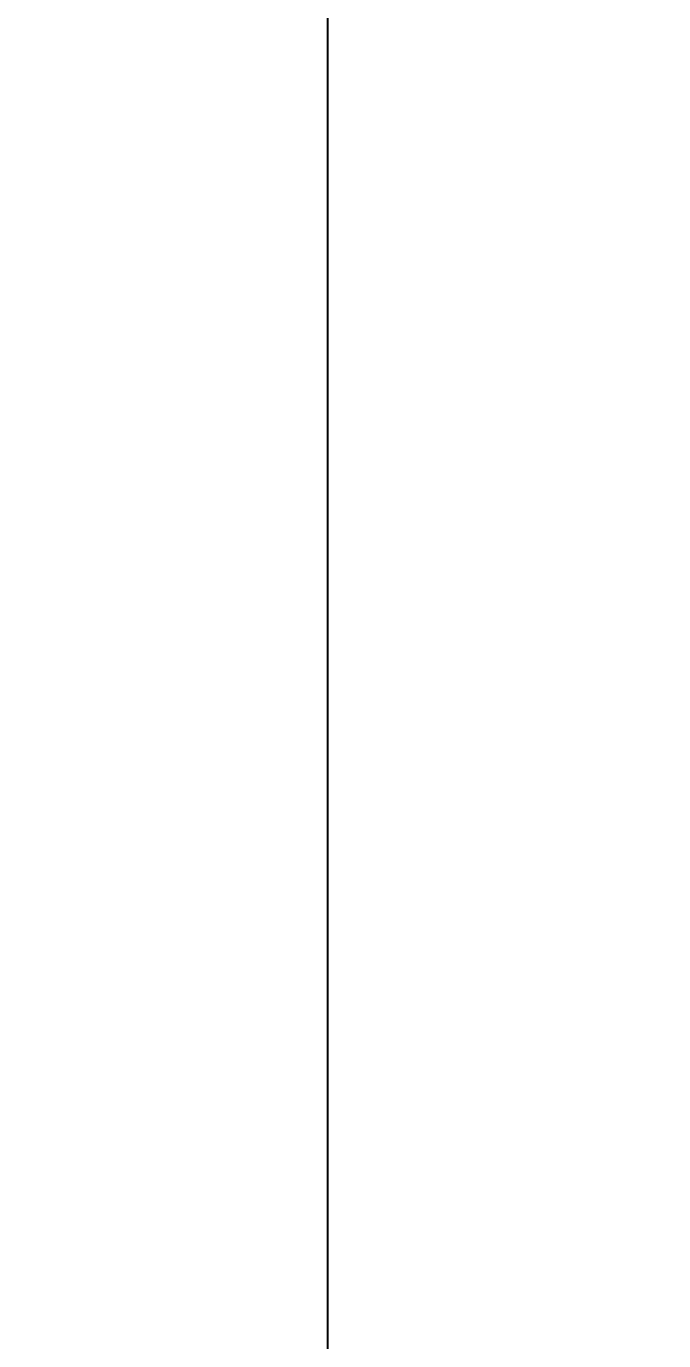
# Model space of a CAD drawing. Header units: millimetres. Extents: x 0 to 69574, y -5 to 41746.
# Drawn here: x 39672.11 to 39684.97, y 32331.02 to 32357.54 of the extents above; entities that cross this region are included whole.
import ezdxf
from ezdxf.enums import TextEntityAlignment as Align

# ---------------------------------------------------------------- set-up
doc = ezdxf.new("R2010")
doc.units = ezdxf.units.MM
doc.set_wipeout_variables(frame=1)
doc.layers.add('! NO PLOT !', color=7, linetype='Continuous', true_color=0xff75dd, plot=False)
doc.layers.add('000-PI-Oprema', color=30, linetype='Continuous', lineweight=5)
doc.layers.add('000-PI-ORMAR', color=2, linetype='Continuous')
doc.layers.add('000-PI_TEXT', color=7, linetype='Continuous')
doc.styles.add('PI0', font='isocpeur.ttf', dxfattribs={"width": 0.9})

# ---------------------------------------------------------------- blocks, each defined once
blk = doc.blocks.new('DELTA IP 30 - 47506030')
blk.add_wipeout([(47259.125, 28642.892), (47320.16, 28642.779), (47320.16, 28587.934), (47259.125, 28587.933)]).dxf.layer = '000-PI-Oprema'
at = {"layer": '000-PI-Oprema'}
for p, q in [((47259.125, 28642.892), (47276.621, 28642.892)), ((47276.621, 28642.892), (47276.621, 28636.256)), ((47259.125, 28642.777), (47320.16, 28642.779)), ((47276.621, 28642.843), (47320.16, 28642.844)), ((47273.581, 28639.824), (47273.591, 28642.251)), ((47309.383, 28642.114), (47273.591, 28642.251)), ((47273.591, 28640.016), (47273.591, 28642.251)), ((47273.591, 28640.016), (47273.604, 28639.955)), ((47309.383, 28640.016), (47273.591, 28640.016)), ((47273.604, 28639.955), (47273.604, 28639.224)), ((47309.334, 28639.953), (47273.604, 28639.955)), ((47273.581, 28637.362), (47273.581, 28639.824)), ((47273.6, 28637.276), (47273.6, 28639.224)), ((47259.125, 28637.362), (47273.581, 28637.362)), ((47273.6, 28637.276), (47273.581, 28637.362)), ((47259.125, 28637.277), (47273.6, 28637.276)), ((47262.865, 28636.224), (47262.843, 28636.152)), ((47262.865, 28636.212), (47262.865, 28636.224)), ((47262.865, 28636.224), (47262.865, 28636.152)), ((47270.333, 28636.19), (47272.704, 28636.236)), ((47284.246, 28636.295), (47272.704, 28636.236)), ((47272.704, 28636.236), (47272.704, 28634.374)), ((47276.621, 28636.256), (47276.621, 28634.374)), ((47283.809, 28636.262), (47283.809, 28634.374)), ((47297.578, 28636.295), (47284.246, 28636.295)), ((47284.246, 28634.374), (47284.246, 28636.295)), ((47286.463, 28636.054), (47297.578, 28636.295)), ((47255.943, 28636.044), (47271.668, 28636.044)), ((47262.843, 28636.152), (47270.333, 28636.19)), ((47262.843, 28634.374), (47262.843, 28636.152)), ((47262.865, 28636.2), (47262.865, 28636.212)), ((47262.865, 28636.188), (47262.865, 28636.2)), ((47262.865, 28636.176), (47262.865, 28636.188)), ((47262.865, 28636.164), (47262.865, 28636.176)), ((47262.865, 28636.152), (47262.865, 28636.164)), ((47262.865, 28635.856), (47262.865, 28636.152)), ((47262.865, 28636.152), (47262.865, 28634.374)), ((47270.333, 28634.374), (47270.333, 28636.19)), ((47276.418, 28636.133), (47271.668, 28636.044)), ((47271.668, 28634.215), (47271.668, 28636.044)), ((47275.544, 28635.943), (47275.981, 28636.047)), ((47275.981, 28636.047), (47276.418, 28636.133)), ((47276.418, 28636.133), (47277.03, 28636.133)), ((47276.919, 28636.044), (47280.701, 28636.133)), ((47276.919, 28636.044), (47287.595, 28636.044)), ((47276.919, 28634.211), (47276.919, 28636.044)), ((47277.03, 28636.133), (47277.641, 28636.133)), ((47277.641, 28636.133), (47278.253, 28636.133)), ((47278.253, 28636.133), (47278.865, 28636.133)), ((47278.865, 28636.133), (47279.477, 28636.133)), ((47279.477, 28636.133), (47280.089, 28636.133)), ((47280.353, 28636.047), (47280.005, 28635.943)), ((47280.089, 28636.133), (47280.701, 28636.133)), ((47280.701, 28636.133), (47280.353, 28636.047)), ((47286.463, 28636.054), (47286.463, 28606.643)), ((47262.865, 28635.559), (47262.865, 28635.856)), ((47274.671, 28635.681), (47275.107, 28635.821)), ((47275.107, 28635.821), (47275.544, 28635.943)), ((47279.658, 28635.821), (47279.31, 28635.68)), ((47280.005, 28635.943), (47279.658, 28635.821)), ((47262.865, 28635.263), (47262.865, 28635.559)), ((47273.802, 28635.349), (47274.236, 28635.524)), ((47274.236, 28635.524), (47274.671, 28635.681)), ((47278.964, 28635.523), (47278.618, 28635.347)), ((47279.31, 28635.68), (47278.964, 28635.523)), ((47262.865, 28634.967), (47262.865, 28635.263)), ((47273.37, 28635.156), (47273.802, 28635.349)), ((47278.618, 28635.347), (47278.274, 28635.154)), ((47262.865, 28634.67), (47262.865, 28634.967)), ((47272.513, 28634.72), (47272.94, 28634.946)), ((47272.94, 28634.946), (47273.37, 28635.156)), ((47277.932, 28634.944), (47277.592, 28634.716)), ((47278.274, 28635.154), (47277.932, 28634.944)), ((47262.865, 28634.374), (47262.865, 28634.67)), ((47272.089, 28634.476), (47272.513, 28634.72)), ((47277.592, 28634.716), (47277.254, 28634.472)), ((47255.922, 28634.374), (47262.335, 28634.374)), ((47255.922, 28634.374), (47262.335, 28634.374)), ((47262.335, 28634.374), (47271.59, 28634.374)), ((47262.335, 28608.374), (47262.335, 28634.374)), ((47262.672, 28634.374), (47262.672, 28608.374)), ((47263.51, 28608.374), (47263.51, 28634.374)), ((47263.51, 28634.374), (47268.776, 28634.374)), ((47266.672, 28608.374), (47266.672, 28634.374)), ((47268.776, 28634.374), (47274.19, 28634.374)), ((47268.776, 28608.374), (47268.776, 28634.374)), ((47271.59, 28634.374), (47271.854, 28634.374)), ((47271.59, 28634.374), (47271.59, 28634.245)), ((47271.668, 28634.215), (47272.089, 28634.476)), ((47271.854, 28634.374), (47272.118, 28634.374)), ((47272.118, 28634.374), (47272.381, 28634.374)), ((47272.381, 28634.374), (47272.645, 28634.374)), ((47272.645, 28634.374), (47272.909, 28634.374)), ((47272.909, 28634.374), (47273.172, 28634.374)), ((47273.17, 28634.267), (47273.436, 28634.374)), ((47273.172, 28634.374), (47273.436, 28634.374)), ((47274.278, 28634.374), (47273.436, 28634.374)), ((47274.19, 28608.374), (47274.19, 28634.374)), ((47274.19, 28634.374), (47278.49, 28634.374)), ((47275.121, 28634.374), (47274.278, 28634.374)), ((47274.796, 28634.374), (47274.796, 28608.374)), ((47275.963, 28634.374), (47275.121, 28634.374)), ((47276.805, 28634.374), (47275.963, 28634.374)), ((47276.621, 28634.374), (47276.621, 28634.374)), ((47277.647, 28634.374), (47276.805, 28634.374)), ((47277.254, 28634.472), (47276.919, 28634.211)), ((47278.49, 28634.374), (47277.647, 28634.374)), ((47278.49, 28634.374), (47284.982, 28634.374)), ((47278.49, 28634.245), (47278.49, 28634.374)), ((47280.082, 28634.374), (47279.853, 28634.266)), ((47280.082, 28634.374), (47282.378, 28634.374)), ((47282.378, 28634.374), (47294.824, 28634.374)), ((47282.378, 28608.374), (47282.378, 28634.374)), ((47283.601, 28634.374), (47283.601, 28608.374)), ((47284.982, 28634.374), (47293.903, 28634.374)), ((47284.982, 28608.374), (47284.982, 28634.374)), ((47286.216, 28608.374), (47286.216, 28634.374)), ((47271.59, 28634.245), (47271.59, 28634.117)), ((47271.59, 28634.117), (47271.59, 28633.989)), ((47271.668, 28634.215), (47272.418, 28634.215)), ((47272.418, 28634.215), (47273.168, 28634.214)), ((47272.641, 28634.031), (47272.905, 28634.153)), ((47272.905, 28634.153), (47273.17, 28634.267)), ((47273.168, 28634.214), (47273.918, 28634.213)), ((47273.918, 28634.213), (47274.668, 28634.213)), ((47274.668, 28634.213), (47275.418, 28634.212)), ((47275.418, 28634.212), (47276.169, 28634.211)), ((47276.169, 28634.211), (47276.919, 28634.211)), ((47278.49, 28634.116), (47278.49, 28634.245)), ((47278.49, 28633.987), (47278.49, 28634.116)), ((47279.624, 28634.151), (47279.396, 28634.03)), ((47279.853, 28634.266), (47279.624, 28634.151)), ((47271.59, 28633.989), (47271.59, 28633.861)), ((47271.59, 28633.861), (47271.59, 28633.732)), ((47272.114, 28633.768), (47272.377, 28633.903)), ((47272.377, 28633.903), (47272.641, 28634.031)), ((47278.49, 28633.858), (47278.49, 28633.987)), ((47278.49, 28633.729), (47278.49, 28633.858)), ((47279.168, 28633.9), (47278.941, 28633.764)), ((47279.396, 28634.03), (47279.168, 28633.9)), ((47271.59, 28633.732), (47271.59, 28633.604)), ((47271.59, 28633.476), (47271.852, 28633.625)), ((47271.59, 28633.604), (47271.59, 28633.476)), ((47271.852, 28633.625), (47272.114, 28633.768)), ((47278.49, 28633.6), (47278.49, 28633.729)), ((47278.715, 28633.621), (47278.49, 28633.471)), ((47278.49, 28633.471), (47278.49, 28633.6)), ((47278.941, 28633.764), (47278.715, 28633.621)), ((47272.555, 28633.475), (47271.59, 28633.476)), ((47273.519, 28633.474), (47272.555, 28633.475)), ((47274.484, 28633.474), (47273.519, 28633.474)), ((47275.448, 28633.473), (47274.484, 28633.474)), ((47276.413, 28633.472), (47275.448, 28633.473)), ((47277.377, 28633.471), (47276.413, 28633.472)), ((47278.342, 28633.471), (47277.377, 28633.471)), ((47278.363, 28633.471), (47278.342, 28633.471)), ((47278.384, 28633.471), (47278.363, 28633.471)), ((47278.405, 28633.471), (47278.384, 28633.471)), ((47278.426, 28633.471), (47278.405, 28633.471)), ((47278.447, 28633.471), (47278.426, 28633.471)), ((47278.469, 28633.471), (47278.447, 28633.471)), ((47278.49, 28633.471), (47278.469, 28633.471)), ((47263.286, 28631.584), (47263.286, 28611.264)), ((47263.286, 28631.584), (47268.314, 28631.584)), ((47263.286, 28631.584), (47263.286, 28611.264)), ((47271.185, 28631.584), (47263.286, 28631.584)), ((47269.615, 28631.584), (47264.439, 28631.584)), ((47264.439, 28631.584), (47264.439, 28611.264)), ((47265.432, 28631.171), (47265.432, 28631.584)), ((47265.432, 28631.171), (47265.432, 28631.584)), ((47265.61, 28611.264), (47265.61, 28631.584)), ((47267.888, 28611.264), (47267.888, 28631.584)), ((47268.159, 28631.584), (47268.159, 28611.264)), ((47268.314, 28631.584), (47280.937, 28631.584)), ((47268.314, 28631.584), (47268.314, 28611.264)), ((47268.627, 28631.584), (47268.627, 28611.264)), ((47269.615, 28611.264), (47269.615, 28631.584)), ((47269.913, 28631.584), (47269.913, 28611.264)), ((47270.745, 28631.584), (47270.745, 28611.264)), ((47271.185, 28611.264), (47271.185, 28631.584)), ((47271.185, 28611.264), (47271.185, 28631.584)), ((47273.331, 28631.584), (47273.331, 28631.171)), ((47273.331, 28631.584), (47273.331, 28631.171)), ((47274.015, 28611.264), (47274.015, 28631.584)), ((47280.937, 28611.264), (47280.937, 28631.584)), ((47281.664, 28631.584), (47280.937, 28631.584)), ((47281.524, 28631.128), (47281.524, 28631.584)), ((47281.664, 28631.584), (47284.807, 28631.584)), ((47281.664, 28631.584), (47281.664, 28611.264)), ((47284.807, 28631.584), (47284.807, 28630.994)), ((47284.807, 28631.584), (47286.215, 28631.584)), ((47285.73, 28630.994), (47285.73, 28631.584)), ((47286.215, 28631.584), (47287.137, 28631.584)), ((47286.215, 28630.994), (47286.215, 28631.584)), ((47287.137, 28631.584), (47287.951, 28631.584)), ((47287.137, 28631.584), (47287.137, 28630.994)), ((47287.951, 28611.264), (47287.951, 28631.584)), ((47265.432, 28631.171), (47273.331, 28631.171)), ((47273.331, 28631.171), (47265.432, 28631.171))]:
    blk.add_line(p, q, dxfattribs=at)
for centre, major_axis, ratio, start_param, end_param in [((47259.365, 28636.211), (3.5, 0.013), 0.007926, 0.004, 3.140974), ((47259.365, 28636.211), (3.5, 0.013), 0.007926, -0.000029, 0.004), ((47259.365, 28636.211), (3.5, 0.013), 0.007926, -0.002405, -0.000029), ((47284.909, 28636.266), (1.1, 0.004), 0.007926, 1.139193, 3.140669), ((47284.909, 28636.266), (1.1, 0.004), 0.007926, -3.137593, -0.003792), ((47284.909, 28636.266), (1.1, 0.004), 0.007926, 3.140669, 3.145593), ((47220.71, 28621.349), (0, -75.112), 0.908003, 1.570796, 1.767707), ((47264.51, 28629.044), (0, -3.06), 0.41916, 0.802297, 2.339296), ((47264.51, 28629.044), (0, -3.06), 0.41916, 0.802297, 2.339296), ((47272.409, 28629.044), (0, 3.06), 0.41916, -2.339296, -0.802297), ((47272.409, 28629.044), (0, 3.06), 0.41916, -2.339296, -0.802297)]:
    blk.add_ellipse(centre, major_axis=major_axis, ratio=ratio, start_param=start_param, end_param=end_param, dxfattribs=at)

msp = doc.modelspace()

# ---------------------------------------------------------------- block references
at = {"layer": '000-PI-Oprema', "rotation": 270}
msp.add_blockref('DELTA IP 30 - 47506030', (11040.959, 79619.046), dxfattribs=at)

# ---------------------------------------------------------------- next in the draw order: wipeouts: each hides what was drawn before it
msp.add_wipeout([(39609.672, 32761.404), (40000.16, 32761.404), (39999.672, 30778.904), (39609.66, 30776.904)]).dxf.layer = '000-PI-ORMAR'

# ---------------------------------------------------------------- next in the draw order: linework, layer by layer
at = {"layer": '! NO PLOT !'}
msp.add_line((39678.184, 32684.154), (39678.184, 30854.154), dxfattribs=at)

# ---------------------------------------------------------------- next in the draw order: texts
at = {"layer": '000-PI_TEXT', "style": 'PI0', "width": 0.9}
msp.add_text('-S 082 06', height=15, dxfattribs=at).set_placement((39719.51, 32324.824), align=Align.MIDDLE)

doc.saveas('drawing.dxf')
